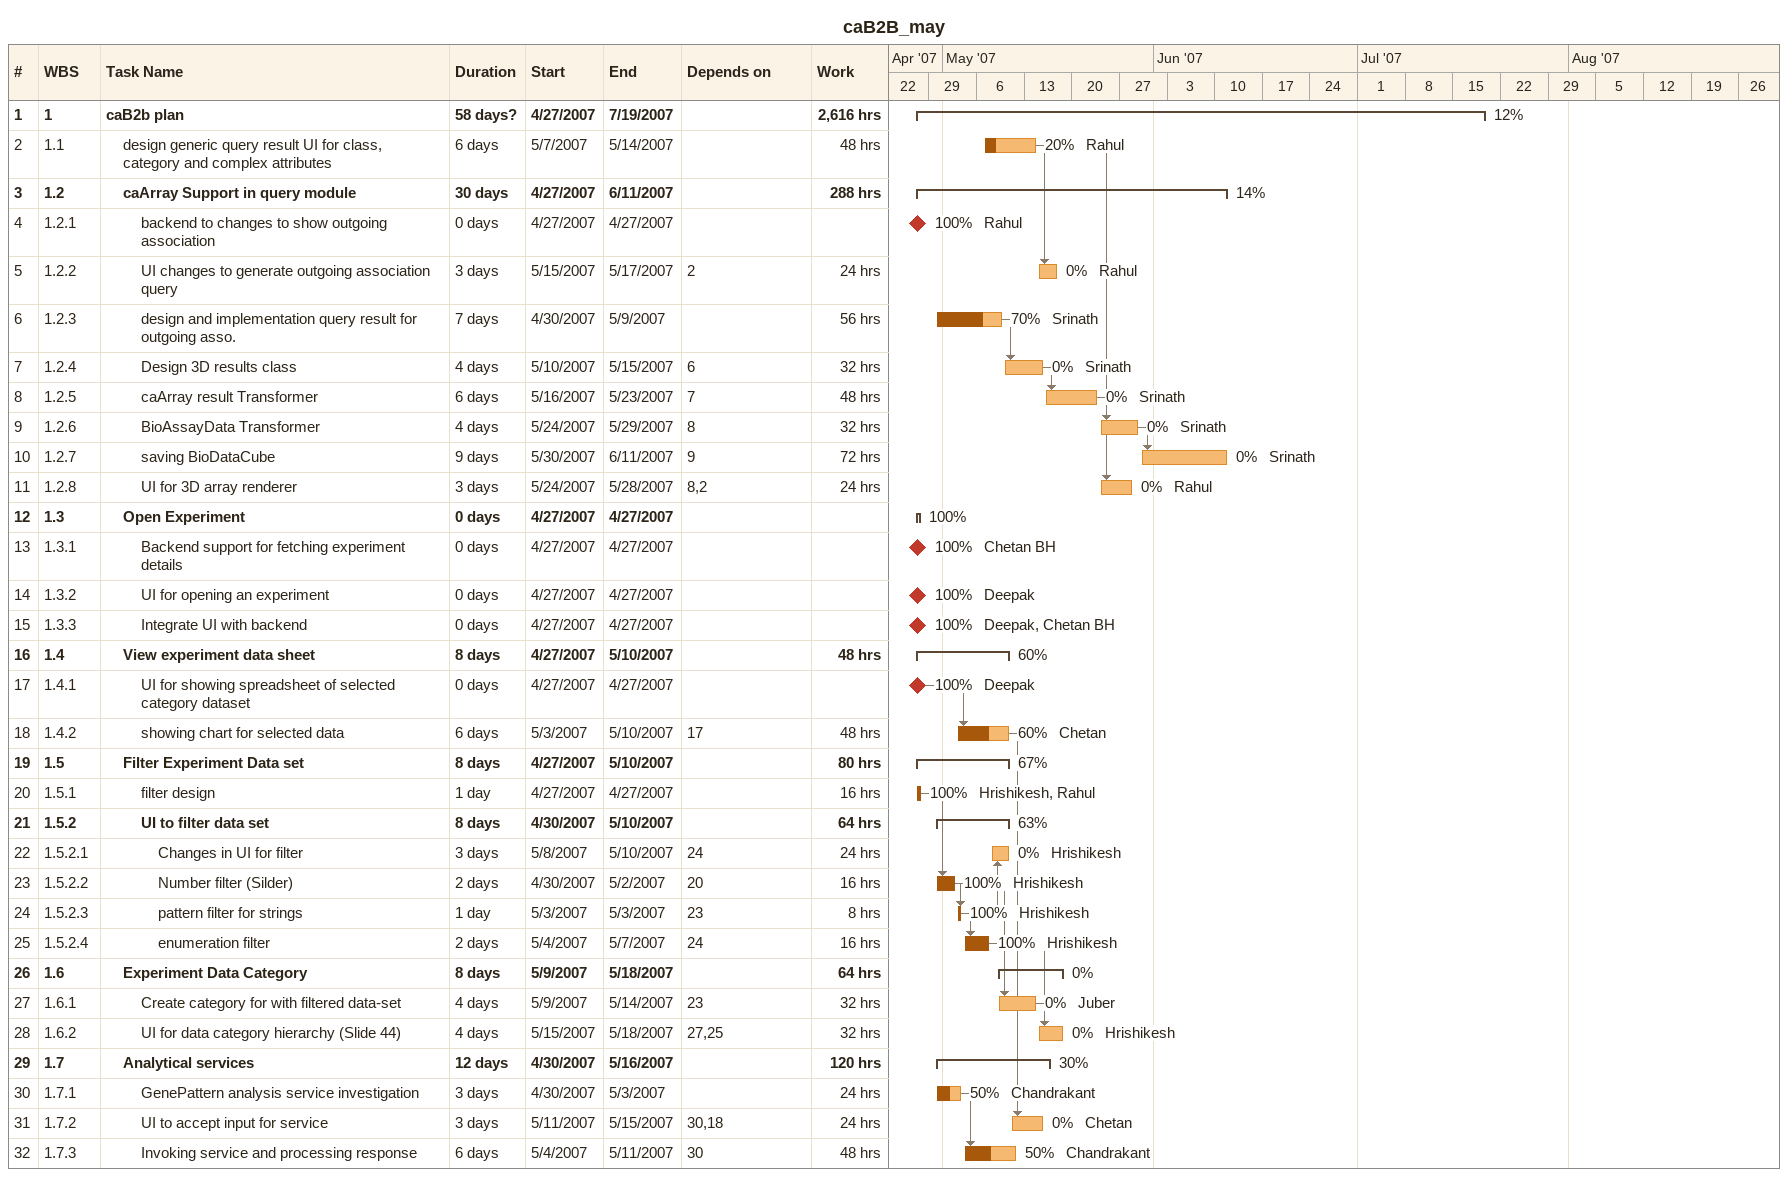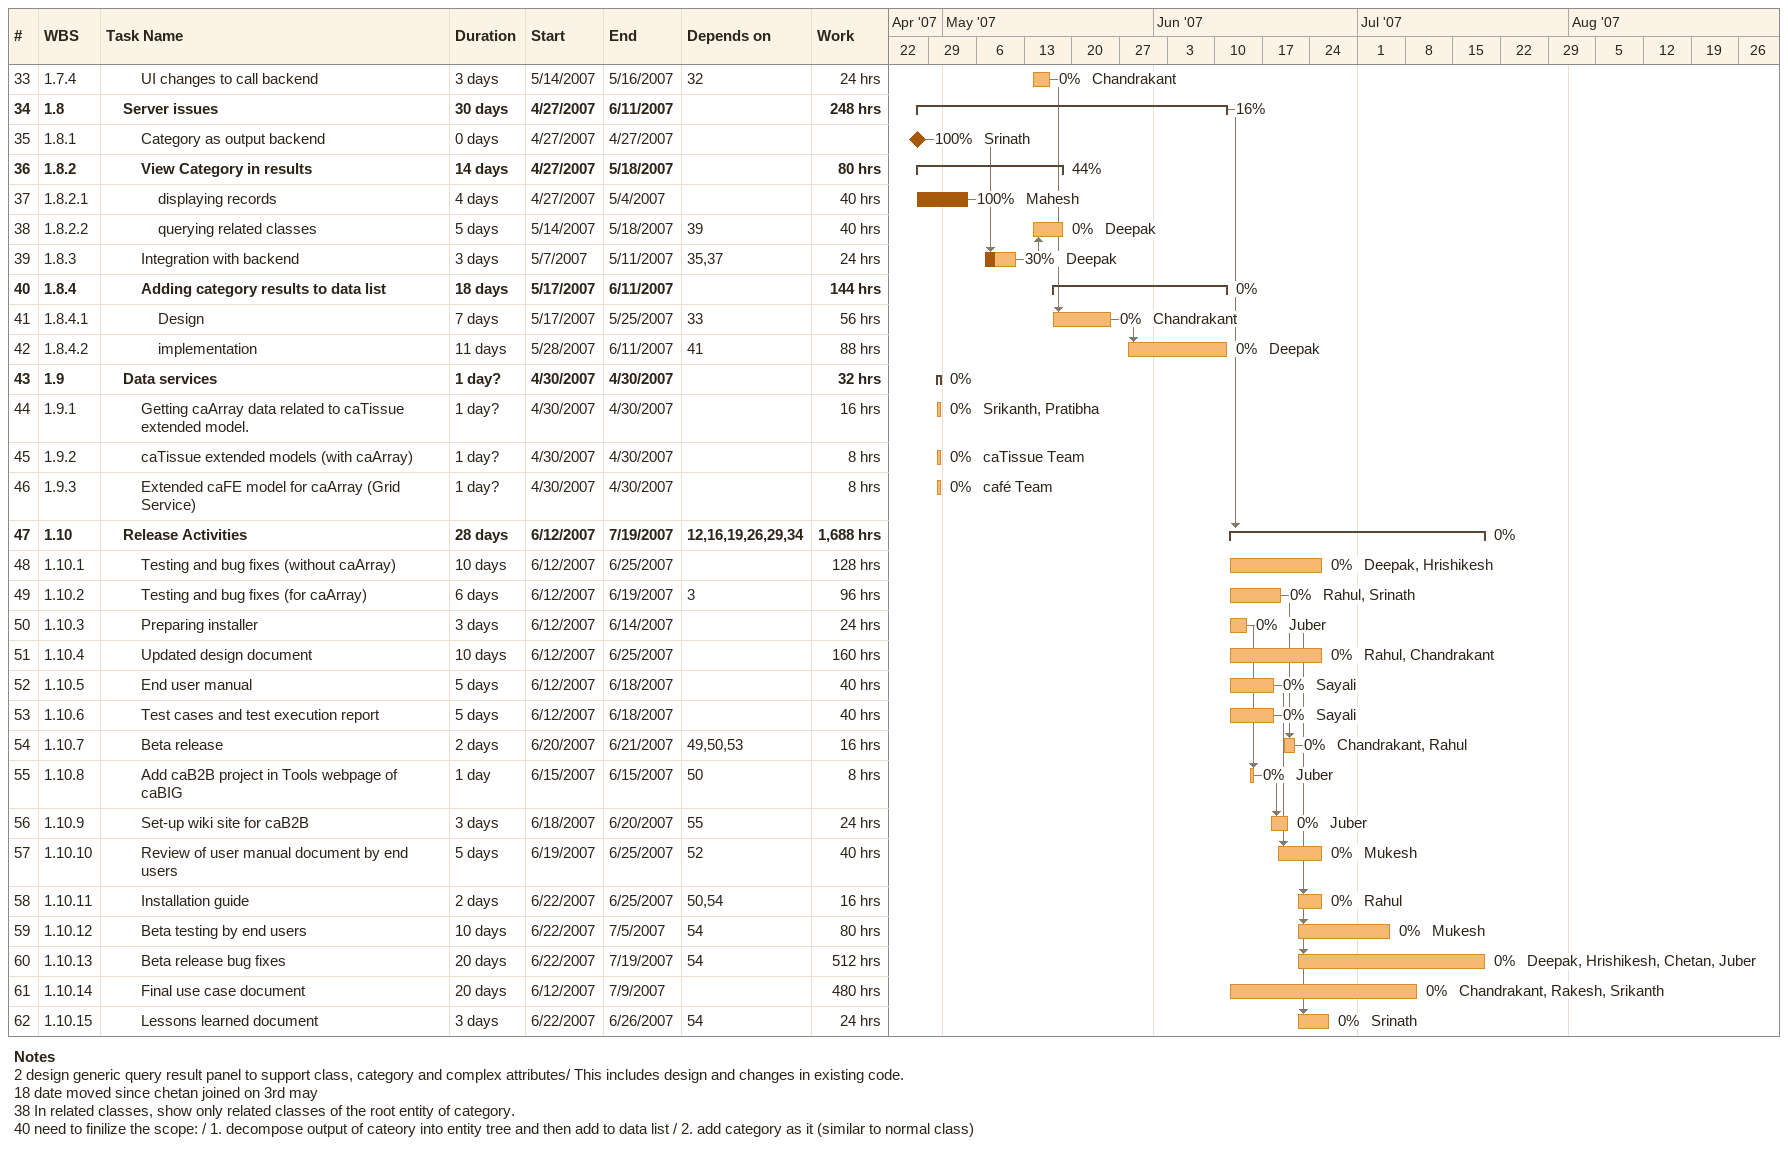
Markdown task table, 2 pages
caB2B_may

| ID | WBS | Task | Duration | Start | Finish | Predecessors | Resources | % complete | Work (h) |
|---|---|---|---|---|---|---|---|---|---|
| 1 | 1 | **caB2b plan** | 58d? | 2007-04-27 | 2007-07-19 |  |  | 12 | 2616 |
| 2 | 1.1 | design generic query result UI for class, category and complex attributes | 6d | 2007-05-07 | 2007-05-14 |  | Rahul | 20 | 48 |
| 3 | 1.2 | **caArray Support in query module** | 30d | 2007-04-27 | 2007-06-11 |  |  | 14 | 288 |
| 4 | 1.2.1 | backend to changes to show outgoing association | 0d | 2007-04-27 | 2007-04-27 |  | Rahul | 100 |  |
| 5 | 1.2.2 | UI changes to generate outgoing association query | 3d | 2007-05-15 | 2007-05-17 | 2 | Rahul | 0 | 24 |
| 6 | 1.2.3 | design and implementation query result for outgoing asso. | 7d | 2007-04-30 | 2007-05-09 |  | Srinath | 70 | 56 |
| 7 | 1.2.4 | Design 3D results class | 4d | 2007-05-10 | 2007-05-15 | 6 | Srinath | 0 | 32 |
| 8 | 1.2.5 | caArray result Transformer | 6d | 2007-05-16 | 2007-05-23 | 7 | Srinath | 0 | 48 |
| 9 | 1.2.6 | BioAssayData Transformer | 4d | 2007-05-24 | 2007-05-29 | 8 | Srinath | 0 | 32 |
| 10 | 1.2.7 | saving BioDataCube | 9d | 2007-05-30 | 2007-06-11 | 9 | Srinath | 0 | 72 |
| 11 | 1.2.8 | UI for 3D array renderer | 3d | 2007-05-24 | 2007-05-28 | 8, 2 | Rahul | 0 | 24 |
| 12 | 1.3 | **Open Experiment** | 0d | 2007-04-27 | 2007-04-27 |  |  | 100 |  |
| 13 | 1.3.1 | Backend support for fetching experiment details | 0d | 2007-04-27 | 2007-04-27 |  | Chetan BH | 100 |  |
| 14 | 1.3.2 | UI for opening an experiment | 0d | 2007-04-27 | 2007-04-27 |  | Deepak | 100 |  |
| 15 | 1.3.3 | Integrate UI with backend | 0d | 2007-04-27 | 2007-04-27 |  | Deepak, Chetan BH | 100 |  |
| 16 | 1.4 | **View experiment data sheet** | 8d | 2007-04-27 | 2007-05-10 |  |  | 60 | 48 |
| 17 | 1.4.1 | UI for showing spreadsheet of selected category dataset | 0d | 2007-04-27 | 2007-04-27 |  | Deepak | 100 |  |
| 18 | 1.4.2 | showing chart for selected data | 6d | 2007-05-03 | 2007-05-10 | 17 | Chetan | 60 | 48 |
| 19 | 1.5 | **Filter Experiment Data set** | 8d | 2007-04-27 | 2007-05-10 |  |  | 67 | 80 |
| 20 | 1.5.1 | filter design | 1d | 2007-04-27 | 2007-04-27 |  | Hrishikesh, Rahul | 100 | 16 |
| 21 | 1.5.2 | **UI to filter data set** | 8d | 2007-04-30 | 2007-05-10 |  |  | 63 | 64 |
| 22 | 1.5.2.1 | Changes in UI for filter | 3d | 2007-05-08 | 2007-05-10 | 24 | Hrishikesh | 0 | 24 |
| 23 | 1.5.2.2 | Number filter (Silder) | 2d | 2007-04-30 | 2007-05-02 | 20 | Hrishikesh | 100 | 16 |
| 24 | 1.5.2.3 | pattern filter for strings | 1d | 2007-05-03 | 2007-05-03 | 23 | Hrishikesh | 100 | 8 |
| 25 | 1.5.2.4 | enumeration filter | 2d | 2007-05-04 | 2007-05-07 | 24 | Hrishikesh | 100 | 16 |
| 26 | 1.6 | **Experiment Data Category** | 8d | 2007-05-09 | 2007-05-18 |  |  | 0 | 64 |
| 27 | 1.6.1 | Create category for with filtered data-set | 4d | 2007-05-09 | 2007-05-14 | 23 | Juber | 0 | 32 |
| 28 | 1.6.2 | UI for data category hierarchy (Slide 44) | 4d | 2007-05-15 | 2007-05-18 | 27, 25 | Hrishikesh | 0 | 32 |
| 29 | 1.7 | **Analytical services** | 12d | 2007-04-30 | 2007-05-16 |  |  | 30 | 120 |
| 30 | 1.7.1 | GenePattern analysis service investigation | 3d | 2007-04-30 | 2007-05-03 |  | Chandrakant | 50 | 24 |
| 31 | 1.7.2 | UI to accept input for service | 3d | 2007-05-11 | 2007-05-15 | 30, 18 | Chetan | 0 | 24 |
| 32 | 1.7.3 | Invoking service and processing response | 6d | 2007-05-04 | 2007-05-11 | 30 | Chandrakant | 50 | 48 |
| 33 | 1.7.4 | UI changes to call backend | 3d | 2007-05-14 | 2007-05-16 | 32 | Chandrakant | 0 | 24 |
| 34 | 1.8 | **Server issues** | 30d | 2007-04-27 | 2007-06-11 |  |  | 16 | 248 |
| 35 | 1.8.1 | Category as output backend | 0d | 2007-04-27 | 2007-04-27 |  | Srinath | 100 |  |
| 36 | 1.8.2 | **View Category in results** | 14d | 2007-04-27 | 2007-05-18 |  |  | 44 | 80 |
| 37 | 1.8.2.1 | displaying records | 4d | 2007-04-27 | 2007-05-04 |  | Mahesh | 100 | 40 |
| 38 | 1.8.2.2 | querying related classes | 5d | 2007-05-14 | 2007-05-18 | 39 | Deepak | 0 | 40 |
| 39 | 1.8.3 | Integration with backend | 3d | 2007-05-07 | 2007-05-11 | 35, 37 | Deepak | 30 | 24 |
| 40 | 1.8.4 | **Adding category results to data list** | 18d | 2007-05-17 | 2007-06-11 |  |  | 0 | 144 |
| 41 | 1.8.4.1 | Design | 7d | 2007-05-17 | 2007-05-25 | 33 | Chandrakant | 0 | 56 |
| 42 | 1.8.4.2 | implementation | 11d | 2007-05-28 | 2007-06-11 | 41 | Deepak | 0 | 88 |
| 43 | 1.9 | **Data services** | 1d? | 2007-04-30 | 2007-04-30 |  |  | 0 | 32 |
| 44 | 1.9.1 | Getting caArray data related to caTissue extended model. | 1d? | 2007-04-30 | 2007-04-30 |  | Srikanth, Pratibha | 0 | 16 |
| 45 | 1.9.2 | caTissue extended models (with caArray) | 1d? | 2007-04-30 | 2007-04-30 |  | caTissue Team | 0 | 8 |
| 46 | 1.9.3 | Extended caFE model for caArray (Grid Service) | 1d? | 2007-04-30 | 2007-04-30 |  | café Team | 0 | 8 |
| 47 | 1.10 | **Release Activities** | 28d | 2007-06-12 | 2007-07-19 | 12, 16, 19, 26, 29, 34 |  | 0 | 1688 |
| 48 | 1.10.1 | Testing and bug fixes (without caArray) | 10d | 2007-06-12 | 2007-06-25 |  | Deepak, Hrishikesh | 0 | 128 |
| 49 | 1.10.2 | Testing and bug fixes (for caArray) | 6d | 2007-06-12 | 2007-06-19 | 3 | Rahul, Srinath | 0 | 96 |
| 50 | 1.10.3 | Preparing installer | 3d | 2007-06-12 | 2007-06-14 |  | Juber | 0 | 24 |
| 51 | 1.10.4 | Updated design document | 10d | 2007-06-12 | 2007-06-25 |  | Rahul, Chandrakant | 0 | 160 |
| 52 | 1.10.5 | End user manual | 5d | 2007-06-12 | 2007-06-18 |  | Sayali | 0 | 40 |
| 53 | 1.10.6 | Test cases and test execution report | 5d | 2007-06-12 | 2007-06-18 |  | Sayali | 0 | 40 |
| 54 | 1.10.7 | Beta release | 2d | 2007-06-20 | 2007-06-21 | 49, 50, 53 | Chandrakant, Rahul | 0 | 16 |
| 55 | 1.10.8 | Add caB2B project in Tools webpage of caBIG | 1d | 2007-06-15 | 2007-06-15 | 50 | Juber | 0 | 8 |
| 56 | 1.10.9 | Set-up wiki site for caB2B | 3d | 2007-06-18 | 2007-06-20 | 55 | Juber | 0 | 24 |
| 57 | 1.10.10 | Review of user manual document by end users | 5d | 2007-06-19 | 2007-06-25 | 52 | Mukesh | 0 | 40 |
| 58 | 1.10.11 | Installation guide | 2d | 2007-06-22 | 2007-06-25 | 50, 54 | Rahul | 0 | 16 |
| 59 | 1.10.12 | Beta testing by end users | 10d | 2007-06-22 | 2007-07-05 | 54 | Mukesh | 0 | 80 |
| 60 | 1.10.13 | Beta release bug fixes | 20d | 2007-06-22 | 2007-07-19 | 54 | Deepak, Hrishikesh, Chetan, Juber | 0 | 512 |
| 61 | 1.10.14 | Final use case document | 20d | 2007-06-12 | 2007-07-09 |  | Chandrakant, Rakesh, Srikanth | 0 | 480 |
| 62 | 1.10.15 | Lessons learned document | 3d | 2007-06-22 | 2007-06-26 | 54 | Srinath | 0 | 24 |

Notes
- 2: design generic query result panel to support class, category and complex attributes/ This includes design and changes in existing code.
- 18: date moved since chetan joined on 3rd may
- 38: In related classes, show only related classes of the root entity of category.
- 40: need to finilize the scope: / 1. decompose output of cateory into entity tree and then add to data list / 2. add category as it (similar to normal class)
